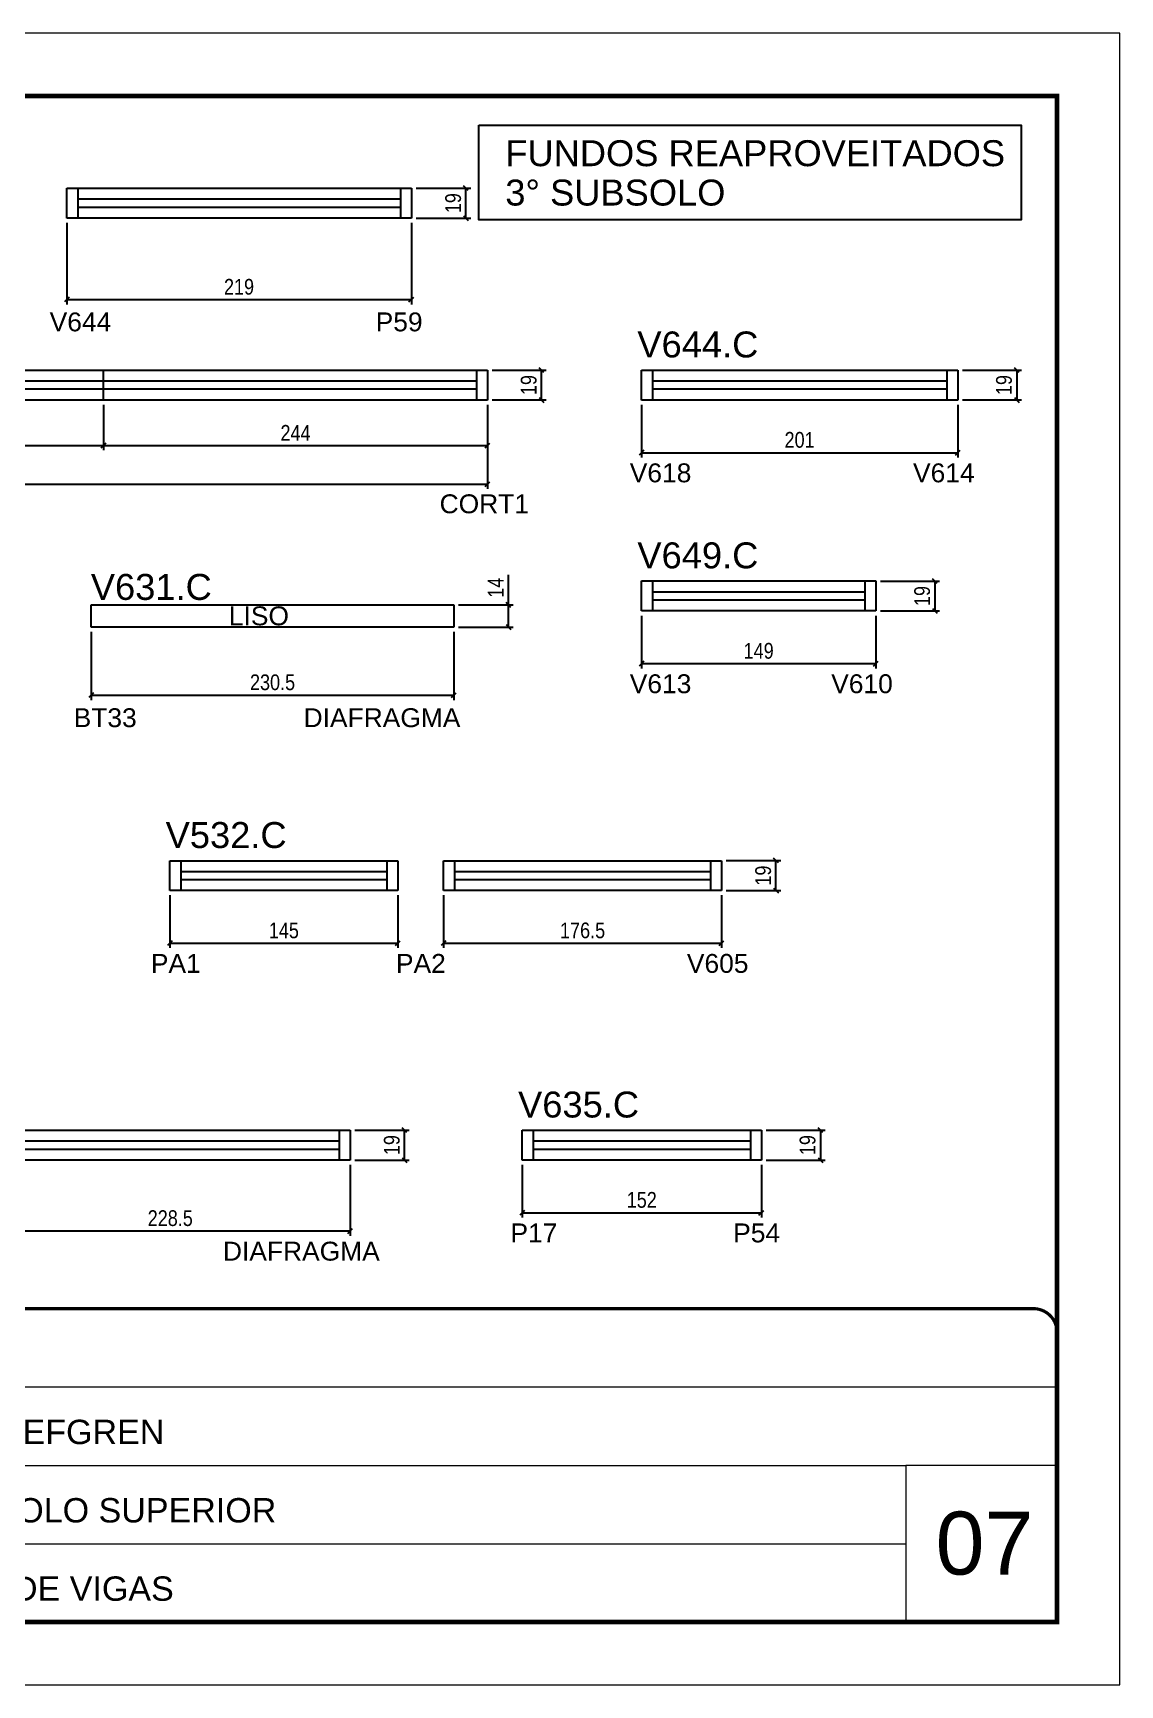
# Model space of a CAD drawing. Extents: x 1959 to 8212, y 239 to 4735.
# Drawn here: x 5937 to 6627, y 2537 to 3587 of the extents above; entities that cross this region are included whole.
import ezdxf

# ---------------------------------------------------------------- set-up
doc = ezdxf.new("R2010")
doc.units = 0
doc.linetypes.add('CONTINUO', pattern=[0])
doc.linetypes.add('DASHED', pattern=[0.75, 0.5, -0.25])
for name, color, linetype in [('5', 5, 'Continuous'), ('COTA', 241, 'Continuous'), ('NOMENCLATURA', 7, 'Continuous'), ('Painéis', 200, 'Continuous'), ('SARR_2.2x7', 40, 'Continuous')]:
    doc.layers.add(name, color=color, linetype=linetype)
for name, color, linetype, lineweight in [('CARIMBO', 255, 'Continuous', 9), ('Folhas', 255, 'Continuous', 9), ('SARRAFO DE PRESSAO', 251, 'DASHED', 9)]:
    doc.layers.add(name, color=color, linetype=linetype, lineweight=lineweight)
doc.styles.add('ARIAL', font='arial.ttf')
doc.styles.add('COTA TECNICA', font='techl___.ttf', dxfattribs={"height": 10})
doc.styles.get("Standard").update_dxf_attribs({"font": 'arial.ttf'})
doc.dimstyles.new('PAINEL', dxfattribs={"dimtxt": 10, "dimasz": 3, "dimexe": 3, "dimexo": 3, "dimgap": 3, "dimtad": 1, "dimdec": 1, "dimzin": 12, "dimdsep": 46, "dimtxsty": 'COTA TECNICA', "dimblk1": 'OBLIQUE', "dimblk2": 'OBLIQUE', "dimsah": 1, "dimcen": 0.9, "dimclrd": 4, "dimclre": 4, "dimclrt": 240, "dimadec": 1, "dimazin": 3, "dimtfac": 1, "dimtdec": 1, "dimtmove": 0, "dimatfit": 3, "dimfxl": 1, "dimtolj": 1, "dimtzin": 12, "dimarcsym": 0})

# ---------------------------------------------------------------- blocks, each defined once
blk = doc.blocks.new('9999999999')
at = {"color": 30, "linetype": 'CONTINUO'}
for p, q in [((98564.6, 34379.6), (99584, 34379.6)), ((98564.6, 34329.8), (99488, 34329.8)), ((99584, 34329.8), (99488, 34329.8)), ((99488, 34329.8), (99488, 34230.2)), ((98564.6, 34280), (99488, 34280))]:
    blk.add_line(p, q, dxfattribs=at)
at = {"color": 30, "linetype": 'CONTINUO', "const_width": 2}
blk.add_lwpolyline([(99584, 34230.2), (99584, 34414.4, 0.414214), (99569, 34429.4), (98229, 34429.4, 0.414214), (98214, 34414.4), (98214, 34245.2, 0.414214), (98229, 34230.2), (99584, 34230.2)], format="xyb", dxfattribs=at)
at = {"layer": 'Folhas'}
blk.add_lwpolyline([(98139, 34190.2), (99624, 34190.2), (99624, 35240.2), (98139, 35240.2)], close=True, dxfattribs=at)
at = {"layer": 'Folhas', "color": 30, "const_width": 3}
blk.add_lwpolyline([(98214, 34230.2), (99584, 34230.2), (99584, 35200.2), (98214, 35200.2)], close=True, dxfattribs=at)
at = {"color": 7, "linetype": 'Continuous', "ltscale": 5, "style": 'ARIAL'}
for s, p in [('LEAF LOEFGREN', (98837.7, 34343.3)), ('1° SUBSOLO SUPERIOR', (98837.7, 34293.5)), ('FUNDO DE VIGAS', (98837.7, 34243.7))]:
    blk.add_text(s, height=15.483, dxfattribs=at).set_placement(p)
blk = doc.blocks.new('_Oblique')
at = {"color": 0, "linetype": 'ByBlock', "lineweight": -2}
blk.add_line((-0.5, -0.5), (0.5, 0.5), dxfattribs=at)
blk = doc.blocks.new('*D204')
at = {"layer": 'COTA', "color": 4, "lineweight": -2, "transparency": 16777216}
for p, q in [((5958, 3466), (5958, 3414.2)), ((6177, 3466), (6177, 3414.2)), ((5958, 3417.2), (6177, 3417.2))]:
    blk.add_line(p, q, dxfattribs=at)
at = {"layer": 'Defpoints', "color": 0, "transparency": 16777216}
for p in [(5958, 3469), (6177, 3469), (6177, 3417.2)]:
    blk.add_point(p, dxfattribs=at)
at = {"layer": 'COTA', "color": 4, "lineweight": -2, "transparency": 16777216, "xscale": 3, "yscale": 3, "zscale": 3, "rotation": 180}
blk.add_blockref('_Oblique', (5958, 3417.2), dxfattribs=at)
at = {"layer": 'COTA', "color": 4, "lineweight": -2, "transparency": 16777216, "xscale": 3, "yscale": 3, "zscale": 3}
blk.add_blockref('_Oblique', (6177, 3417.2), dxfattribs=at)
at = {"layer": 'COTA', "color": 240, "transparency": 16777216, "insert": (6067.5, 3425.3), "char_height": 10, "attachment_point": 5, "style": 'COTA TECNICA'}
blk.add_mtext('\\A1;219', dxfattribs=at)
blk = doc.blocks.new('*D205')
at = {"layer": 'COTA', "color": 4, "lineweight": -2, "transparency": 16777216}
for p, q in [((6180, 3488), (6214.7, 3488)), ((6211.7, 3469), (6211.7, 3488)), ((6180, 3469), (6214.7, 3469))]:
    blk.add_line(p, q, dxfattribs=at)
at = {"layer": 'Defpoints', "color": 0, "transparency": 16777216}
for p in [(6177, 3488), (6211.7, 3488), (6177, 3469)]:
    blk.add_point(p, dxfattribs=at)
at = {"layer": 'COTA', "color": 4, "lineweight": -2, "transparency": 16777216, "xscale": 3, "yscale": 3, "zscale": 3}
for p, rotation in [((6211.7, 3488), 90), ((6211.7, 3469), 270)]:
    blk.add_blockref('_Oblique', p, dxfattribs=dict(at, rotation=rotation))
at = {"layer": 'COTA', "color": 240, "transparency": 16777216, "insert": (6203.6, 3478.5), "char_height": 10, "attachment_point": 5, "rotation": 90, "style": 'COTA TECNICA'}
blk.add_mtext('\\A1;19', dxfattribs=at)
blk = doc.blocks.new('*D212')
at = {"layer": 'COTA', "color": 4, "lineweight": -2, "transparency": 16777216}
for p, q in [((5590.9, 3350.4), (5590.9, 3296.9)), ((6225.4, 3350.4), (6225.4, 3296.9)), ((5590.9, 3299.9), (6225.4, 3299.9))]:
    blk.add_line(p, q, dxfattribs=at)
at = {"layer": 'Defpoints', "color": 0, "transparency": 16777216}
for p in [(5590.9, 3353.4), (6225.4, 3353.4), (6225.4, 3299.9)]:
    blk.add_point(p, dxfattribs=at)
at = {"layer": 'COTA', "color": 4, "lineweight": -2, "transparency": 16777216, "xscale": 3, "yscale": 3, "zscale": 3, "rotation": 180}
blk.add_blockref('_Oblique', (5590.9, 3299.9), dxfattribs=at)
at = {"layer": 'COTA', "color": 4, "lineweight": -2, "transparency": 16777216, "xscale": 3, "yscale": 3, "zscale": 3}
blk.add_blockref('_Oblique', (6225.4, 3299.9), dxfattribs=at)
at = {"layer": 'COTA', "color": 240, "transparency": 16777216, "insert": (5908.2, 3308.1), "char_height": 10, "attachment_point": 5, "style": 'COTA TECNICA'}
blk.add_mtext('\\A1;634.5', dxfattribs=at)
blk = doc.blocks.new('*D214')
at = {"layer": 'Defpoints', "color": 0, "transparency": 16777216}
for p in [(5834.9, 3353.4), (5981.4, 3353.4), (5981.4, 3324.5)]:
    blk.add_point(p, dxfattribs=at)
at = {"layer": 'Painéis', "color": 4, "lineweight": -2, "transparency": 16777216}
for p, q in [((5834.9, 3350.4), (5834.9, 3321.5)), ((5981.4, 3350.4), (5981.4, 3321.5)), ((5834.9, 3324.5), (5981.4, 3324.5))]:
    blk.add_line(p, q, dxfattribs=at)
at = {"layer": 'Painéis', "color": 4, "lineweight": -2, "transparency": 16777216, "xscale": 3, "yscale": 3, "zscale": 3, "rotation": 180}
blk.add_blockref('_Oblique', (5834.9, 3324.5), dxfattribs=at)
at = {"layer": 'Painéis', "color": 4, "lineweight": -2, "transparency": 16777216, "xscale": 3, "yscale": 3, "zscale": 3}
blk.add_blockref('_Oblique', (5981.4, 3324.5), dxfattribs=at)
at = {"layer": 'Painéis', "color": 240, "transparency": 16777216, "insert": (5908.2, 3332.6), "char_height": 10, "attachment_point": 5, "style": 'COTA TECNICA'}
blk.add_mtext('\\A1;146.5', dxfattribs=at)
blk = doc.blocks.new('*D215')
at = {"layer": 'Defpoints', "color": 0, "transparency": 16777216}
for p in [(5981.4, 3353.4), (6225.4, 3353.4), (6225.4, 3324.5)]:
    blk.add_point(p, dxfattribs=at)
at = {"layer": 'Painéis', "color": 4, "lineweight": -2, "transparency": 16777216}
for p, q in [((5981.4, 3350.4), (5981.4, 3321.5)), ((6225.4, 3350.4), (6225.4, 3321.5)), ((5981.4, 3324.5), (6225.4, 3324.5))]:
    blk.add_line(p, q, dxfattribs=at)
at = {"layer": 'Painéis', "color": 4, "lineweight": -2, "transparency": 16777216, "xscale": 3, "yscale": 3, "zscale": 3, "rotation": 180}
blk.add_blockref('_Oblique', (5981.4, 3324.5), dxfattribs=at)
at = {"layer": 'Painéis', "color": 4, "lineweight": -2, "transparency": 16777216, "xscale": 3, "yscale": 3, "zscale": 3}
blk.add_blockref('_Oblique', (6225.4, 3324.5), dxfattribs=at)
at = {"layer": 'Painéis', "color": 240, "transparency": 16777216, "insert": (6103.4, 3332.5), "char_height": 10, "attachment_point": 5, "style": 'COTA TECNICA'}
blk.add_mtext('\\A1;244', dxfattribs=at)
blk = doc.blocks.new('*D216')
at = {"layer": 'Defpoints', "color": 0, "transparency": 16777216}
for p in [(6225.4, 3372.4), (6259.7, 3372.4), (6225.4, 3353.4)]:
    blk.add_point(p, dxfattribs=at)
at = {"layer": 'Painéis', "color": 4, "lineweight": -2, "transparency": 16777216}
for p, q in [((6228.4, 3372.4), (6262.7, 3372.4)), ((6259.7, 3353.4), (6259.7, 3372.4)), ((6228.4, 3353.4), (6262.7, 3353.4))]:
    blk.add_line(p, q, dxfattribs=at)
at = {"layer": 'Painéis', "color": 4, "lineweight": -2, "transparency": 16777216, "xscale": 3, "yscale": 3, "zscale": 3}
for p, rotation in [((6259.7, 3372.4), 90), ((6259.7, 3353.4), 270)]:
    blk.add_blockref('_Oblique', p, dxfattribs=dict(at, rotation=rotation))
at = {"layer": 'Painéis', "color": 240, "transparency": 16777216, "insert": (6251.6, 3362.9), "char_height": 10, "attachment_point": 5, "rotation": 90, "style": 'COTA TECNICA'}
blk.add_mtext('\\A1;19', dxfattribs=at)
blk = doc.blocks.new('*D280')
at = {"layer": 'COTA', "color": 4, "lineweight": -2, "transparency": 16777216}
for p, q in [((5973.5, 3206.1), (5973.5, 3162.7)), ((6204, 3206.1), (6204, 3162.7)), ((5973.5, 3165.7), (6204, 3165.7))]:
    blk.add_line(p, q, dxfattribs=at)
at = {"layer": 'Defpoints', "color": 0, "transparency": 16777216}
for p in [(5973.5, 3209.1), (6204, 3209.1), (6204, 3165.7)]:
    blk.add_point(p, dxfattribs=at)
at = {"layer": 'COTA', "color": 4, "lineweight": -2, "transparency": 16777216, "xscale": 3, "yscale": 3, "zscale": 3, "rotation": 180}
blk.add_blockref('_Oblique', (5973.5, 3165.7), dxfattribs=at)
at = {"layer": 'COTA', "color": 4, "lineweight": -2, "transparency": 16777216, "xscale": 3, "yscale": 3, "zscale": 3}
blk.add_blockref('_Oblique', (6204, 3165.7), dxfattribs=at)
at = {"layer": 'COTA', "color": 240, "transparency": 16777216, "insert": (6088.8, 3173.9), "char_height": 10, "attachment_point": 5, "style": 'COTA TECNICA'}
blk.add_mtext('\\A1;230.5', dxfattribs=at)
blk = doc.blocks.new('*D281')
at = {"layer": 'COTA', "color": 4, "lineweight": -2, "transparency": 16777216}
for p, q in [((6238.7, 3223.1), (6238.7, 3242.2)), ((6207, 3223.1), (6241.7, 3223.1)), ((6238.7, 3209.1), (6238.7, 3223.1)), ((6207, 3209.1), (6241.7, 3209.1))]:
    blk.add_line(p, q, dxfattribs=at)
at = {"layer": 'Defpoints', "color": 0, "transparency": 16777216}
for p in [(6204, 3223.1), (6238.7, 3223.1), (6204, 3209.1)]:
    blk.add_point(p, dxfattribs=at)
at = {"layer": 'COTA', "color": 4, "lineweight": -2, "transparency": 16777216, "xscale": 3, "yscale": 3, "zscale": 3}
for p, rotation in [((6238.7, 3223.1), 90), ((6238.7, 3209.1), 270)]:
    blk.add_blockref('_Oblique', p, dxfattribs=dict(at, rotation=rotation))
at = {"layer": 'COTA', "color": 240, "transparency": 16777216, "insert": (6230.6, 3234.1), "char_height": 10, "attachment_point": 5, "rotation": 90, "style": 'COTA TECNICA'}
blk.add_mtext('\\A1;14', dxfattribs=at)
blk = doc.blocks.new('*D284')
at = {"layer": 'COTA', "color": 4, "lineweight": -2, "transparency": 16777216}
for p, q in [((6023.5, 3038.6), (6023.5, 3005.1)), ((6168.5, 3038.6), (6168.5, 3005.1)), ((6023.5, 3008.1), (6168.5, 3008.1))]:
    blk.add_line(p, q, dxfattribs=at)
at = {"layer": 'Defpoints', "color": 0, "transparency": 16777216}
for p in [(6023.5, 3041.6), (6168.5, 3041.6), (6168.5, 3008.1)]:
    blk.add_point(p, dxfattribs=at)
at = {"layer": 'COTA', "color": 4, "lineweight": -2, "transparency": 16777216, "xscale": 3, "yscale": 3, "zscale": 3, "rotation": 180}
blk.add_blockref('_Oblique', (6023.5, 3008.1), dxfattribs=at)
at = {"layer": 'COTA', "color": 4, "lineweight": -2, "transparency": 16777216, "xscale": 3, "yscale": 3, "zscale": 3}
blk.add_blockref('_Oblique', (6168.5, 3008.1), dxfattribs=at)
at = {"layer": 'COTA', "color": 240, "transparency": 16777216, "insert": (6096, 3016.2), "char_height": 10, "attachment_point": 5, "style": 'COTA TECNICA'}
blk.add_mtext('\\A1;145', dxfattribs=at)
blk = doc.blocks.new('*D286')
at = {"layer": 'COTA', "color": 4, "lineweight": -2, "transparency": 16777216}
for p, q in [((6197.5, 3038.6), (6197.5, 3005.1)), ((6374, 3038.6), (6374, 3005.1)), ((6197.5, 3008.1), (6374, 3008.1))]:
    blk.add_line(p, q, dxfattribs=at)
at = {"layer": 'Defpoints', "color": 0, "transparency": 16777216}
for p in [(6197.5, 3041.6), (6374, 3041.6), (6374, 3008.1)]:
    blk.add_point(p, dxfattribs=at)
at = {"layer": 'COTA', "color": 4, "lineweight": -2, "transparency": 16777216, "xscale": 3, "yscale": 3, "zscale": 3, "rotation": 180}
blk.add_blockref('_Oblique', (6197.5, 3008.1), dxfattribs=at)
at = {"layer": 'COTA', "color": 4, "lineweight": -2, "transparency": 16777216, "xscale": 3, "yscale": 3, "zscale": 3}
blk.add_blockref('_Oblique', (6374, 3008.1), dxfattribs=at)
at = {"layer": 'COTA', "color": 240, "transparency": 16777216, "insert": (6285.8, 3016.2), "char_height": 10, "attachment_point": 5, "style": 'COTA TECNICA'}
blk.add_mtext('\\A1;176.5', dxfattribs=at)
blk = doc.blocks.new('*D287')
at = {"layer": 'COTA', "color": 4, "lineweight": -2, "transparency": 16777216}
for p, q in [((6377, 3060.6), (6411.7, 3060.6)), ((6408.7, 3041.6), (6408.7, 3060.6)), ((6377, 3041.6), (6411.7, 3041.6))]:
    blk.add_line(p, q, dxfattribs=at)
at = {"layer": 'Defpoints', "color": 0, "transparency": 16777216}
for p in [(6374, 3060.6), (6408.7, 3060.6), (6374, 3041.6)]:
    blk.add_point(p, dxfattribs=at)
at = {"layer": 'COTA', "color": 4, "lineweight": -2, "transparency": 16777216, "xscale": 3, "yscale": 3, "zscale": 3}
for p, rotation in [((6408.7, 3060.6), 90), ((6408.7, 3041.6), 270)]:
    blk.add_blockref('_Oblique', p, dxfattribs=dict(at, rotation=rotation))
at = {"layer": 'COTA', "color": 240, "transparency": 16777216, "insert": (6400.6, 3051.1), "char_height": 10, "attachment_point": 5, "rotation": 90, "style": 'COTA TECNICA'}
blk.add_mtext('\\A1;19', dxfattribs=at)
blk = doc.blocks.new('*D291')
at = {"layer": 'COTA', "color": 4, "lineweight": -2, "transparency": 16777216}
for p, q in [((5909.6, 2867.3), (5909.6, 2822.2)), ((6138.1, 2867.3), (6138.1, 2822.2)), ((5909.6, 2825.2), (6138.1, 2825.2))]:
    blk.add_line(p, q, dxfattribs=at)
at = {"layer": 'Defpoints', "color": 0, "transparency": 16777216}
for p in [(5909.6, 2870.3), (6138.1, 2870.3), (6138.1, 2825.2)]:
    blk.add_point(p, dxfattribs=at)
at = {"layer": 'COTA', "color": 4, "lineweight": -2, "transparency": 16777216, "xscale": 3, "yscale": 3, "zscale": 3, "rotation": 180}
blk.add_blockref('_Oblique', (5909.6, 2825.2), dxfattribs=at)
at = {"layer": 'COTA', "color": 4, "lineweight": -2, "transparency": 16777216, "xscale": 3, "yscale": 3, "zscale": 3}
blk.add_blockref('_Oblique', (6138.1, 2825.2), dxfattribs=at)
at = {"layer": 'COTA', "color": 240, "transparency": 16777216, "insert": (6023.8, 2833.3), "char_height": 10, "attachment_point": 5, "style": 'COTA TECNICA'}
blk.add_mtext('\\A1;228.5', dxfattribs=at)
blk = doc.blocks.new('*D292')
at = {"layer": 'COTA', "color": 4, "lineweight": -2, "transparency": 16777216}
for p, q in [((6141.1, 2889.3), (6175.7, 2889.3)), ((6172.7, 2870.3), (6172.7, 2889.3)), ((6141.1, 2870.3), (6175.7, 2870.3))]:
    blk.add_line(p, q, dxfattribs=at)
at = {"layer": 'Defpoints', "color": 0, "transparency": 16777216}
for p in [(6138.1, 2889.3), (6172.7, 2889.3), (6138.1, 2870.3)]:
    blk.add_point(p, dxfattribs=at)
at = {"layer": 'COTA', "color": 4, "lineweight": -2, "transparency": 16777216, "xscale": 3, "yscale": 3, "zscale": 3}
for p, rotation in [((6172.7, 2889.3), 90), ((6172.7, 2870.3), 270)]:
    blk.add_blockref('_Oblique', p, dxfattribs=dict(at, rotation=rotation))
at = {"layer": 'COTA', "color": 240, "transparency": 16777216, "insert": (6164.6, 2879.8), "char_height": 10, "attachment_point": 5, "rotation": 90, "style": 'COTA TECNICA'}
blk.add_mtext('\\A1;19', dxfattribs=at)
blk = doc.blocks.new('*D295')
at = {"layer": 'COTA', "color": 4, "lineweight": -2, "transparency": 16777216}
for p, q in [((6247.4, 2867.3), (6247.4, 2833.7)), ((6399.4, 2867.3), (6399.4, 2833.7)), ((6247.4, 2836.7), (6399.4, 2836.7))]:
    blk.add_line(p, q, dxfattribs=at)
at = {"layer": 'Defpoints', "color": 0, "transparency": 16777216}
for p in [(6247.4, 2870.3), (6399.4, 2870.3), (6399.4, 2836.7)]:
    blk.add_point(p, dxfattribs=at)
at = {"layer": 'COTA', "color": 4, "lineweight": -2, "transparency": 16777216, "xscale": 3, "yscale": 3, "zscale": 3, "rotation": 180}
blk.add_blockref('_Oblique', (6247.4, 2836.7), dxfattribs=at)
at = {"layer": 'COTA', "color": 4, "lineweight": -2, "transparency": 16777216, "xscale": 3, "yscale": 3, "zscale": 3}
blk.add_blockref('_Oblique', (6399.4, 2836.7), dxfattribs=at)
at = {"layer": 'COTA', "color": 240, "transparency": 16777216, "insert": (6323.4, 2844.9), "char_height": 10, "attachment_point": 5, "style": 'COTA TECNICA'}
blk.add_mtext('\\A1;152', dxfattribs=at)
blk = doc.blocks.new('*D296')
at = {"layer": 'COTA', "color": 4, "lineweight": -2, "transparency": 16777216}
for p, q in [((6402.4, 2889.3), (6439.9, 2889.3)), ((6436.9, 2889.3), (6436.9, 2870.3)), ((6402.4, 2870.3), (6439.9, 2870.3))]:
    blk.add_line(p, q, dxfattribs=at)
at = {"layer": 'Defpoints', "color": 0, "transparency": 16777216}
for p in [(6399.4, 2889.3), (6399.4, 2870.3), (6436.9, 2870.3)]:
    blk.add_point(p, dxfattribs=at)
at = {"layer": 'COTA', "color": 4, "lineweight": -2, "transparency": 16777216, "xscale": 3, "yscale": 3, "zscale": 3}
for p, rotation in [((6436.9, 2889.3), 90), ((6436.9, 2870.3), 270)]:
    blk.add_blockref('_Oblique', p, dxfattribs=dict(at, rotation=rotation))
at = {"layer": 'COTA', "color": 240, "transparency": 16777216, "insert": (6428.8, 2879.8), "char_height": 10, "attachment_point": 5, "rotation": 90, "style": 'COTA TECNICA'}
blk.add_mtext('\\A1;19', dxfattribs=at)
blk = doc.blocks.new('*D310')
at = {"layer": 'COTA', "color": 4, "lineweight": -2, "transparency": 16777216}
for p, q in [((6323.2, 3350.4), (6323.2, 3316.9)), ((6524.2, 3350.4), (6524.2, 3316.9)), ((6323.2, 3319.9), (6524.2, 3319.9))]:
    blk.add_line(p, q, dxfattribs=at)
at = {"layer": 'Defpoints', "color": 0, "transparency": 16777216}
for p in [(6323.2, 3353.4), (6524.2, 3353.4), (6524.2, 3319.9)]:
    blk.add_point(p, dxfattribs=at)
at = {"layer": 'COTA', "color": 4, "lineweight": -2, "transparency": 16777216, "xscale": 3, "yscale": 3, "zscale": 3, "rotation": 180}
blk.add_blockref('_Oblique', (6323.2, 3319.9), dxfattribs=at)
at = {"layer": 'COTA', "color": 4, "lineweight": -2, "transparency": 16777216, "xscale": 3, "yscale": 3, "zscale": 3}
blk.add_blockref('_Oblique', (6524.2, 3319.9), dxfattribs=at)
at = {"layer": 'COTA', "color": 240, "transparency": 16777216, "insert": (6423.7, 3328), "char_height": 10, "attachment_point": 5, "style": 'COTA TECNICA'}
blk.add_mtext('\\A1;201', dxfattribs=at)
blk = doc.blocks.new('*D311')
at = {"layer": 'COTA', "color": 4, "lineweight": -2, "transparency": 16777216}
for p, q in [((6527.2, 3372.4), (6564.7, 3372.4)), ((6561.7, 3372.4), (6561.7, 3353.4)), ((6527.2, 3353.4), (6564.7, 3353.4))]:
    blk.add_line(p, q, dxfattribs=at)
at = {"layer": 'Defpoints', "color": 0, "transparency": 16777216}
for p in [(6524.2, 3372.4), (6524.2, 3353.4), (6561.7, 3353.4)]:
    blk.add_point(p, dxfattribs=at)
at = {"layer": 'COTA', "color": 4, "lineweight": -2, "transparency": 16777216, "xscale": 3, "yscale": 3, "zscale": 3}
for p, rotation in [((6561.7, 3372.4), 90), ((6561.7, 3353.4), 270)]:
    blk.add_blockref('_Oblique', p, dxfattribs=dict(at, rotation=rotation))
at = {"layer": 'COTA', "color": 240, "transparency": 16777216, "insert": (6553.6, 3362.9), "char_height": 10, "attachment_point": 5, "rotation": 90, "style": 'COTA TECNICA'}
blk.add_mtext('\\A1;19', dxfattribs=at)
blk = doc.blocks.new('*D316')
at = {"layer": 'COTA', "color": 4, "lineweight": -2, "transparency": 16777216}
for p, q in [((6323.2, 3216.3), (6323.2, 3182.8)), ((6472.2, 3216.3), (6472.2, 3182.8)), ((6323.2, 3185.8), (6472.2, 3185.8))]:
    blk.add_line(p, q, dxfattribs=at)
at = {"layer": 'Defpoints', "color": 0, "transparency": 16777216}
for p in [(6323.2, 3219.3), (6472.2, 3219.3), (6472.2, 3185.8)]:
    blk.add_point(p, dxfattribs=at)
at = {"layer": 'COTA', "color": 4, "lineweight": -2, "transparency": 16777216, "xscale": 3, "yscale": 3, "zscale": 3, "rotation": 180}
blk.add_blockref('_Oblique', (6323.2, 3185.8), dxfattribs=at)
at = {"layer": 'COTA', "color": 4, "lineweight": -2, "transparency": 16777216, "xscale": 3, "yscale": 3, "zscale": 3}
blk.add_blockref('_Oblique', (6472.2, 3185.8), dxfattribs=at)
at = {"layer": 'COTA', "color": 240, "transparency": 16777216, "insert": (6397.7, 3193.9), "char_height": 10, "attachment_point": 5, "style": 'COTA TECNICA'}
blk.add_mtext('\\A1;149', dxfattribs=at)
blk = doc.blocks.new('*D317')
at = {"layer": 'COTA', "color": 4, "lineweight": -2, "transparency": 16777216}
for p, q in [((6475.2, 3238.3), (6512.7, 3238.3)), ((6509.7, 3238.3), (6509.7, 3219.3)), ((6475.2, 3219.3), (6512.7, 3219.3))]:
    blk.add_line(p, q, dxfattribs=at)
at = {"layer": 'Defpoints', "color": 0, "transparency": 16777216}
for p in [(6472.2, 3238.3), (6472.2, 3219.3), (6509.7, 3219.3)]:
    blk.add_point(p, dxfattribs=at)
at = {"layer": 'COTA', "color": 4, "lineweight": -2, "transparency": 16777216, "xscale": 3, "yscale": 3, "zscale": 3}
for p, rotation in [((6509.7, 3238.3), 90), ((6509.7, 3219.3), 270)]:
    blk.add_blockref('_Oblique', p, dxfattribs=dict(at, rotation=rotation))
at = {"layer": 'COTA', "color": 240, "transparency": 16777216, "insert": (6501.6, 3228.8), "char_height": 10, "attachment_point": 5, "rotation": 90, "style": 'COTA TECNICA'}
blk.add_mtext('\\A1;19', dxfattribs=at)

msp = doc.modelspace()

# ---------------------------------------------------------------- linework, layer by layer
at = {"layer": 'NOMENCLATURA', "linetype": 'Continuous'}
msp.add_lwpolyline([(6219.94, 3527.99), (6564.44, 3527.99), (6564.44, 3467.97), (6219.94, 3467.97)], close=True, dxfattribs=at)
at = {"layer": 'Painéis'}
for p, q in [((5958.04, 3469.02), (5958.04, 3488.02)), ((5958.04, 3488.02), (6177.04, 3488.02)), ((6177.04, 3488.02), (6177.04, 3469.02)), ((6177.04, 3469.02), (5958.04, 3469.02)), ((5834.93, 3372.39), (6225.43, 3372.39)), ((5981.43, 3353.39), (5981.43, 3372.39)), ((6225.43, 3372.39), (6225.43, 3353.39)), ((6323.22, 3353.39), (6323.22, 3372.39)), ((6323.22, 3372.39), (6524.22, 3372.39)), ((6524.22, 3372.39), (6524.22, 3353.39)), ((6225.43, 3353.39), (5834.93, 3353.39)), ((6524.22, 3353.39), (6323.22, 3353.39)), ((6323.22, 3219.35), (6323.22, 3238.35)), ((6323.22, 3238.35), (6472.22, 3238.35)), ((6472.22, 3238.35), (6472.22, 3219.35)), ((5973.53, 3209.09), (5973.53, 3223.09)), ((5973.53, 3223.09), (6204.03, 3223.09)), ((6204.03, 3223.09), (6204.03, 3209.09)), ((6472.22, 3219.35), (6323.22, 3219.35)), ((6204.03, 3209.09), (5973.53, 3209.09)), ((6023.47, 3041.58), (6023.47, 3060.58)), ((6023.47, 3060.58), (6168.47, 3060.58)), ((6168.47, 3060.58), (6168.47, 3041.58)), ((6197.52, 3041.58), (6197.52, 3060.58)), ((6197.52, 3060.58), (6374.02, 3060.58)), ((6374.02, 3060.58), (6374.02, 3041.58)), ((6168.47, 3041.58), (6023.47, 3041.58)), ((6374.02, 3041.58), (6197.52, 3041.58)), ((5909.59, 2889.27), (6138.09, 2889.27)), ((6138.09, 2889.27), (6138.09, 2870.27)), ((6247.42, 2870.27), (6247.42, 2889.27)), ((6247.42, 2889.27), (6399.42, 2889.27)), ((6399.42, 2889.27), (6399.42, 2870.27)), ((6138.09, 2870.27), (5909.59, 2870.27)), ((6399.42, 2870.27), (6247.42, 2870.27))]:
    msp.add_line(p, q, dxfattribs=at)
at = {"layer": 'SARR_2.2x7', "linetype": 'Continuous'}
for p, q in [((5965.04, 3488.02), (5965.04, 3469.02)), ((6170.04, 3488.02), (6170.04, 3469.02)), ((6170.04, 3481.02), (5965.04, 3481.02)), ((5965.04, 3476.02), (6170.04, 3476.02)), ((6218.43, 3372.39), (6218.43, 3353.39)), ((6330.22, 3372.39), (6330.22, 3353.39)), ((6517.22, 3372.39), (6517.22, 3353.39)), ((5981.43, 3365.39), (5834.93, 3365.39)), ((5834.93, 3360.39), (5981.43, 3360.39)), ((6218.43, 3365.39), (5981.43, 3365.39)), ((5981.43, 3360.39), (6218.43, 3360.39)), ((6517.22, 3365.39), (6330.22, 3365.39)), ((6330.22, 3360.39), (6517.22, 3360.39)), ((6330.22, 3238.35), (6330.22, 3219.35)), ((6465.22, 3238.35), (6465.22, 3219.35)), ((6465.22, 3231.35), (6330.22, 3231.35)), ((6330.22, 3226.35), (6465.22, 3226.35)), ((6030.47, 3060.58), (6030.47, 3041.58)), ((6161.47, 3060.58), (6161.47, 3041.58)), ((6204.52, 3060.58), (6204.52, 3041.58)), ((6367.02, 3060.58), (6367.02, 3041.58)), ((6161.47, 3053.58), (6030.47, 3053.58)), ((6030.47, 3048.58), (6161.47, 3048.58)), ((6367.02, 3053.58), (6204.52, 3053.58)), ((6204.52, 3048.58), (6367.02, 3048.58)), ((6131.09, 2889.27), (6131.09, 2870.27)), ((6254.42, 2889.27), (6254.42, 2870.27)), ((6392.42, 2889.27), (6392.42, 2870.27)), ((6131.09, 2882.27), (5916.59, 2882.27)), ((5916.59, 2877.27), (6131.09, 2877.27)), ((6392.42, 2882.27), (6254.42, 2882.27)), ((6254.42, 2877.27), (6392.42, 2877.27))]:
    msp.add_line(p, q, dxfattribs=at)

# ---------------------------------------------------------------- block references
at = {"layer": 'SARRAFO DE PRESSAO', "color": 6, "linetype": 'ByBlock'}
msp.add_blockref('9999999999', (-92996.71, -31653.56), dxfattribs=at)

# ---------------------------------------------------------------- texts
at = {"layer": '5', "linetype": 'Continuous'}
for s, p in [('V644', (5947.17, 3397.04)), ('P59', (6154.33, 3397.04)), ('V618', (6315.79, 3301.09)), ('V614', (6495.78, 3301.09)), ('CORT1', (6194.96, 3281.41)), ('LISO', (6061.04, 3210.19)), ('V613', (6315.79, 3167.04)), ('V610', (6443.78, 3167.04)), ('BT33', (5962.43, 3145.46)), ('DIAFRAGMA', (6108.53, 3145.46)), ('PA1', (6011.49, 2989.27)), ('PA2', (6167.22, 2989.27)), ('V605', (6352.08, 2989.27)), ('P17', (6239.98, 2817.97)), ('P54', (6381.51, 2817.97)), ('DIAFRAGMA', (6057.28, 2806.37))]:
    msp.add_text(s, height=12, rotation=359.99996, dxfattribs=at).set_placement(p)
at = {"layer": 'CARIMBO', "style": 'ARIAL'}
msp.add_text('07', height=40, dxfattribs=at).set_placement((6510.13, 2606.79))
at = {"layer": 'NOMENCLATURA', "linetype": 'Continuous'}
for s, p in [('FUNDOS REAPROVEITADOS', (6236.69, 3502.02)), ('3° SUBSOLO', (6236.69, 3476.99)), ('V644.C', (6320.62, 3380.44)), ('V649.C', (6320.62, 3246.39)), ('V631.C', (5973.33, 3226.33)), ('V532.C', (6020.87, 3068.62)), ('V635.C', (6244.82, 2897.32))]:
    msp.add_text(s, height=16.5, dxfattribs=at).set_placement(p)

# ---------------------------------------------------------------- dimensions: what is measured, and where the dimension line sits
at = {"layer": 'COTA'}
for base, p1, p2, picture, middle in [((6211.67, 3488.02), (6177.04, 3469.02), (6177.04, 3488.02), '*D205', (6203.59, 3478.52)), ((6561.69, 3353.39), (6524.22, 3372.39), (6524.22, 3353.39), '*D311', (6553.6, 3362.89)), ((6238.66, 3223.09), (6204.03, 3209.09), (6204.03, 3223.09), '*D281', (6230.59, 3234.15)), ((6509.69, 3219.35), (6472.22, 3238.35), (6472.22, 3219.35), '*D317', (6501.6, 3228.85)), ((6408.65, 3060.58), (6374.02, 3041.58), (6374.02, 3060.58), '*D287', (6400.56, 3051.08)), ((6172.72, 2889.27), (6138.09, 2870.27), (6138.09, 2889.27), '*D292', (6164.63, 2879.77)), ((6436.88, 2870.27), (6399.42, 2889.27), (6399.42, 2870.27), '*D296', (6428.8, 2879.77))]:
    dim = msp.add_linear_dim(base=base, p1=p1, p2=p2, angle=90, dimstyle='PAINEL', dxfattribs=at)
    dim.commit()
    dim.dimension.update_dxf_attribs({"geometry": picture, "text_midpoint": middle})
for base, p1, p2, picture, middle in [((6177.04, 3417.24), (5958.04, 3469.02), (6177.04, 3469.02), '*D204', (6067.54, 3425.33)), ((6225.43, 3299.89), (5590.93, 3353.39), (6225.43, 3353.39), '*D212', (5908.18, 3308.11)), ((6524.22, 3319.87), (6323.22, 3353.39), (6524.22, 3353.39), '*D310', (6423.72, 3327.97)), ((6472.22, 3185.82), (6323.22, 3219.35), (6472.22, 3219.35), '*D316', (6397.72, 3193.92)), ((6204.03, 3165.66), (5973.53, 3209.09), (6204.03, 3209.09), '*D280', (6088.78, 3173.88)), ((6168.47, 3008.05), (6023.47, 3041.58), (6168.47, 3041.58), '*D284', (6095.97, 3016.16)), ((6374.02, 3008.05), (6197.52, 3041.58), (6374.02, 3041.58), '*D286', (6285.77, 3016.16)), ((6138.09, 2825.15), (5909.59, 2870.27), (6138.09, 2870.27), '*D291', (6023.84, 2833.28)), ((6399.42, 2836.75), (6247.42, 2870.27), (6399.42, 2870.27), '*D295', (6323.42, 2844.86))]:
    dim = msp.add_linear_dim(base=base, p1=p1, p2=p2, dimstyle='PAINEL', dxfattribs=at)
    dim.commit()
    dim.dimension.update_dxf_attribs({"geometry": picture, "text_midpoint": middle})
at = {"layer": 'Painéis'}
dim = msp.add_linear_dim(base=(6259.73, 3372.39), p1=(6225.43, 3353.39), p2=(6225.43, 3372.39), angle=90, dimstyle='PAINEL', dxfattribs=at)
dim.commit()
dim.dimension.update_dxf_attribs({"geometry": '*D216', "text_midpoint": (6251.64, 3362.89)})
dim = msp.add_linear_dim(base=(5981.43, 3324.47), p1=(5834.93, 3353.39), p2=(5981.43, 3353.39), dimstyle='PAINEL', dxfattribs=at)
dim.commit()
dim.dimension.update_dxf_attribs({"geometry": '*D214', "text_midpoint": (5908.18, 3332.58)})
dim = msp.add_linear_dim(base=(6225.43, 3324.47), p1=(5981.43, 3353.39), p2=(6225.43, 3353.39), dimstyle='PAINEL', override={"dimtmove": 1}, dxfattribs=at)
dim.commit()
dim.dimension.update_dxf_attribs({"geometry": '*D215', "text_midpoint": (6103.43, 3332.54)})

doc.saveas('drawing.dxf')
